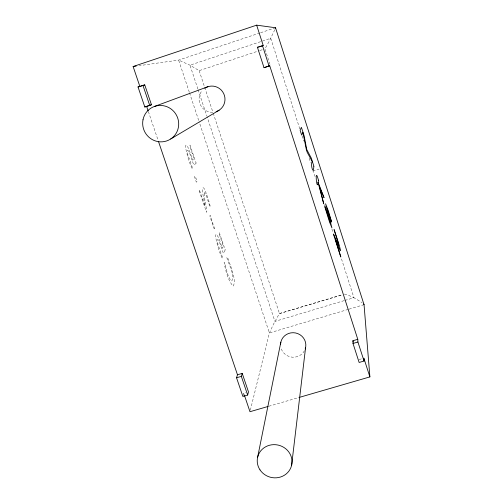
<?xml version="1.0" encoding="UTF-8"?>
<svg xmlns="http://www.w3.org/2000/svg" width="503" height="503" viewBox="0 0 503 503"><rect width="100%" height="100%" fill="white"/><g stroke="black" fill="none" stroke-linecap="round" stroke-linejoin="round"><path stroke-width="0.38" stroke-dasharray="2.52 1.89" d="M250.349 410.197L269.401 332.942L273.613 323.932L279.077 314.073L279.479 313.576L342.084 294.758M243.043 395.811L243.741 393.296L245.772 392.698M274.795 29.759L269.369 41.007L264.962 48.829L270.004 64.497M259.856 32.978L178.615 60.102L139.287 65.648M260.604 32.733L275.512 27.753M189.285 92.156L178.615 60.102L189.977 65.183L199.163 70.659L259.045 50.79M259.787 50.545L264.22 49.074M312.791 171.014L319.122 169.014M279.479 313.576L342.48 294.821M344.153 300.637L274.927 321.398L207.016 116.57M344.901 300.41L353.93 297.707L362.091 302.655M348.271 309.383L269.401 332.942L199.207 121.978M349.019 309.156L364.046 304.667M358.979 359.576L362.456 358.557M268.828 406.242L298.996 397.483M344.316 294.085L346.894 294.613L353.93 297.707L341.248 258.146M148.366 111.565L158.181 140.563M243.741 393.296L244.238 394.767M189.53 92.904L198.955 121.229M199.163 70.659L212.97 112.414M213.215 113.162L279.542 313.74M197.88 89.012L189.977 65.183L270.74 38.303L299.87 129.126M198.125 89.76L206.771 115.828M302.02 135.829L303.686 141.041M309.182 158.162L310.615 162.626M312.998 170.071L315.632 178.282M324.014 204.407L324.492 205.897M331.911 229.035L333.344 233.518M212.807 112.263A13.135 12.94 67.8 0 1 202.294 90.414M304.441 350.761A12.676 12.242 13.5 0 1 292.168 357.174A12.676 12.242 13.5 0 1 281.164 348.554M225.199 249.922L223.376 253.386L219.327 241.836L218.39 239.95L217.497 239.529L217.937 244.389L222.458 257.215L222.408 258.548L220.987 255.687A21.805 3.42 72.8 0 1 218.013 247.155L215.749 237.906L215.636 235.19L216.196 234.241C219.761 237.906 220.408 243.697 222.307 248.35L223.401 246.432L219.233 233.996L219.264 232.543L225.199 249.922M204.243 193.341L204.52 197.673L206.846 211.317L206.582 212.354L199.238 191.033L199.295 189.618L205.054 206.18C204.558 200.125 201.804 193.837 202.967 187.801L203.633 187.933A8.551 1.339 72.3 0 1 205.255 190.687L208.512 199.76L210.135 205.928L209.984 207.085L206.293 195.359L204.897 192.8L204.482 192.724L204.243 193.341M226.815 257.58C228.84 264.974 234.404 272.984 231.952 280.831L231.487 280.919C226.771 276.304 226.765 267.212 224.112 262.434C225.52 270.451 227.708 279.473 232.839 285.974L233.461 285.937C236.001 279.549 232.197 272.299 230.72 265.974C229.531 264.232 228.67 257.454 226.815 257.58M196.063 162.897L196.019 163.475L193.749 165.009L189.593 153.119L188.587 151.045L187.562 150.252L187.279 151.271L187.833 154.647L192.486 167.87L192.366 168.995L190.838 165.845A22.101 3.483 72 0 1 187.782 157.068L185.594 148.014L185.915 145.103L187.361 146.216L188.738 148.926L192.756 160.161L194.127 159.03L189.87 146.316L189.977 145.084L196.063 162.897M214.517 228.324L214.171 228.846L210.015 216.68L210.053 215.322L214.517 228.324M196.95 181.74L196.51 182.18L195.849 180.986L194.63 177.087L194.768 176.081L195.705 177.238L196.95 181.74"/><path stroke-width="0.75" d="M291.639 465.187L305.56 347.768M275.455 28.13L275.512 27.753L256.656 25.15L133.113 66.522L139.878 86.491L138.017 86.944L144.814 106.994L151.46 104.762L144.738 84.875L138.017 86.944M257.593 457.397L280.825 342.216M247.652 395.044L248.482 391.906L242.226 373.396L237.479 374.792L236.548 377.784L242.867 396.439L247.652 395.044L241.339 376.37L242.226 373.396M170.706 138.973L219.17 110.188M256.656 25.15L263.207 45.509L257.423 47.269L264.018 67.698L269.734 65.767L357.784 339.305L357.922 342.021L364.04 361.028L359.129 362.462L352.999 343.467L352.905 340.745L357.784 339.305M264.018 67.698L269.734 65.767M154.798 106.334L207.89 86.711M144.814 106.994L151.46 104.762M140.57 86.258L144.738 84.875M258.919 46.936L263.207 45.509M236.548 377.784L241.339 376.37M352.999 343.467L357.922 342.021M268.074 406.455L249.972 411.712L244.489 395.503M299.75 397.263L369.887 376.904L364.046 304.667L275.512 27.753M133.113 66.522L136.2 66.088M257.423 47.269L258.209 47.175M363.663 304.013L364.046 304.667M318.059 182.281L324.045 197.666L319.719 187.443L323.712 203.728L318.047 182.356M142.927 85.309L149.712 105.379M146.599 106.359L148.115 110.823M158.432 141.312L237.479 374.792M352.905 340.745L353.37 342.197M369.887 376.904L363.845 358.149L364.04 361.028M262.472 45.591L269.055 66.038M204.847 88.188A13.135 12.94 67.8 0 1 223.678 93.545A13.135 12.94 67.8 0 1 216.127 111.653M280.567 344.121A12.676 12.242 13.5 0 1 295.538 332.955A12.676 12.242 13.5 0 1 305.214 349M334.08 229.676L337.771 241.251L338.745 245.879L333.646 234.235L333.74 235.083L340.82 256.989L335.495 239.786L340.261 250.639L340.173 248.954A8.551 0.49 72.8 0 0 339.129 244.879L334.118 229.682M318.418 180.168C317.097 196.239 314.224 163.764 318.418 180.168M331.596 221.936L327.032 208.594L331.923 227.897L329.534 222.018L325.013 207.469L324.881 206.381L330.421 222.81L325.586 203.746L328.346 210.939L331.596 221.936M313.847 166.197C313.382 176.251 310.118 163.387 312.262 161.608L307.214 152.334L306.421 150.02L302.856 132.245L301.687 135.062L300.844 132.635L300.109 130.139L301.385 127.322L304.139 135.804L306.717 149.429L311.269 158.049L313.847 166.197M143.003 119.783A18.309 17.907 59 0 0 166.493 140.997A18.309 17.907 59 0 0 172.542 110.188A18.309 17.907 59 0 0 143.003 119.783M260.001 469.871A17.467 16.542 15 0 0 290.112 469.23A17.467 16.542 15 0 0 273.764 444.646A17.467 16.542 15 0 0 260.001 469.871"/></g></svg>
